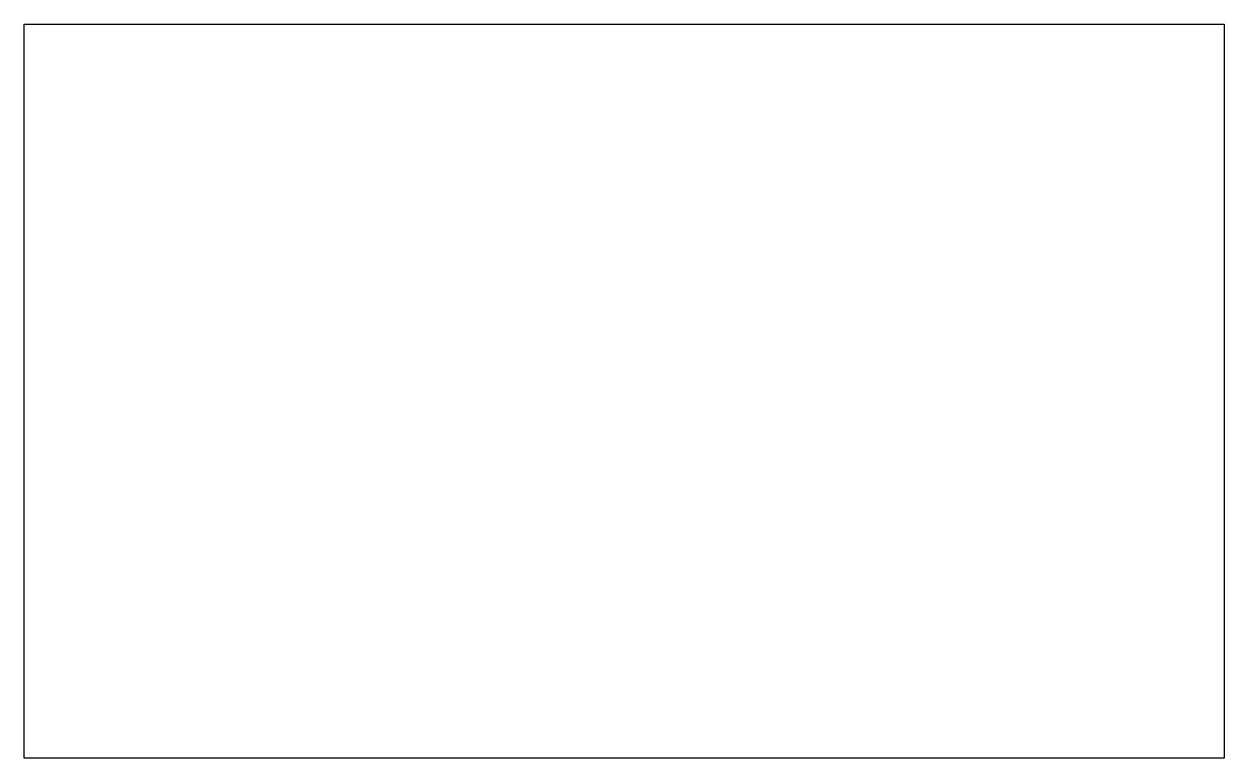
# Model space of a CAD drawing. Header units: millimetres. Extents: x 29.41 to 37.59, y -133.53 to -128.53.
import ezdxf

# ---------------------------------------------------------------- set-up
doc = ezdxf.new("R2010")
doc.units = ezdxf.units.MM
doc.layers.get('0').update_dxf_attribs({"linetype": 'CONTINUOUS'})

msp = doc.modelspace()

# ---------------------------------------------------------------- linework, layer by layer
msp.add_lwpolyline([(29.4146, -133.5287), (29.4146, -128.5287), (37.5896, -128.5287), (37.5896, -133.5287)], close=True)

doc.saveas('drawing.dxf')
